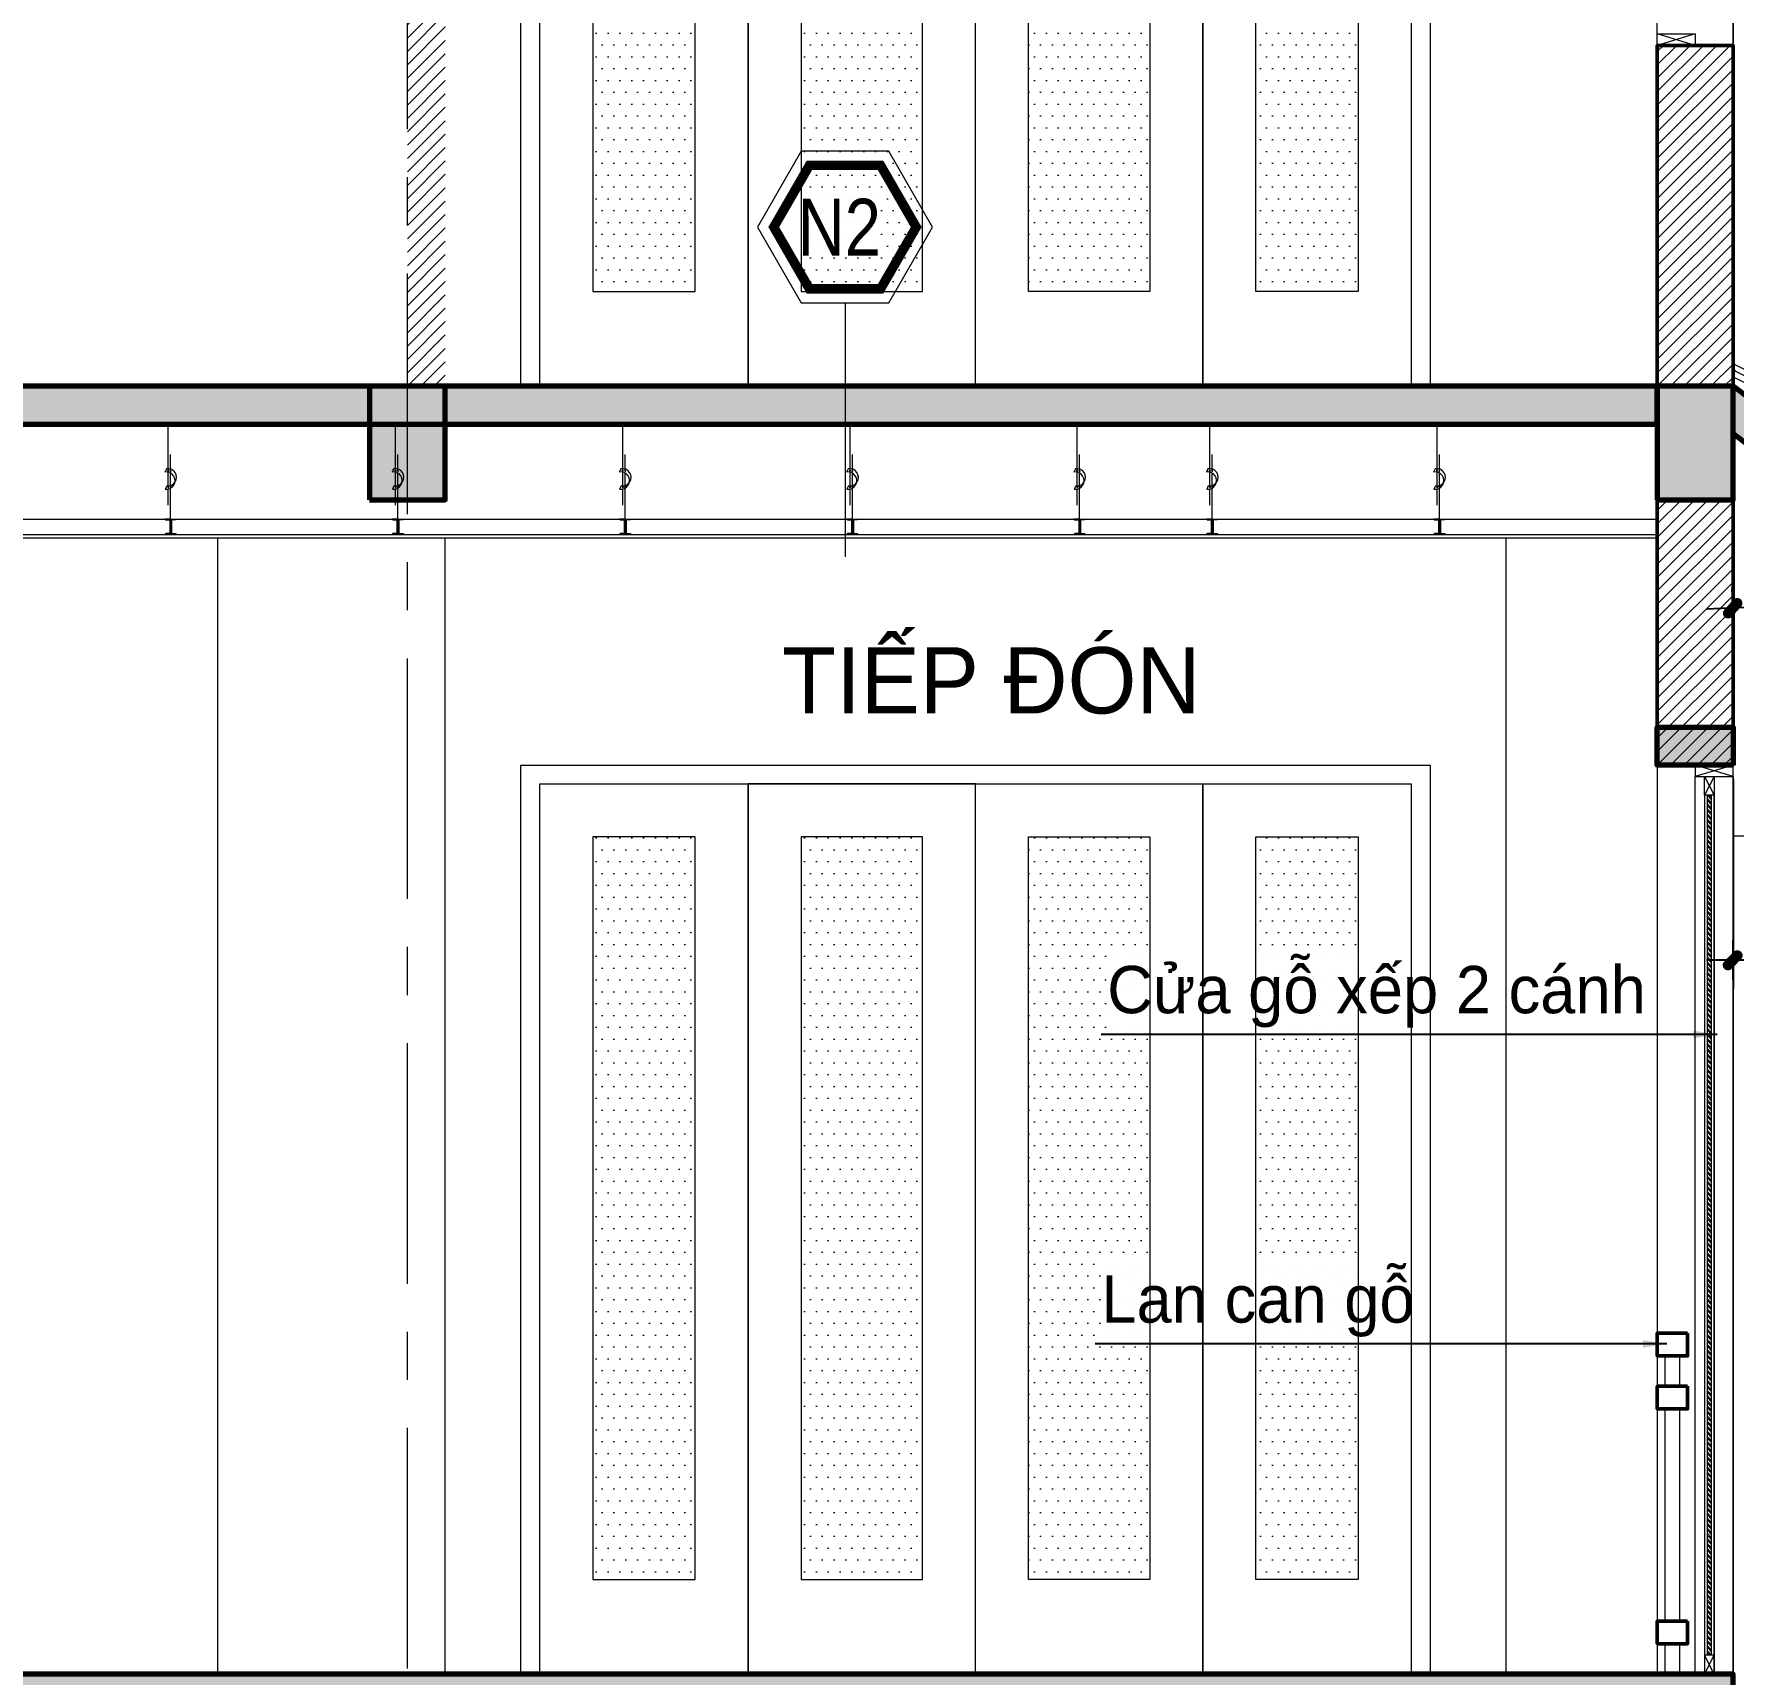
# Model space of a CAD drawing. Header units: inches. Extents: x 88947 to 296847, y 35049 to 161062.
# Drawn here: x 163962 to 168448, y 147108 to 151438 of the extents above; entities that cross this region are included whole.
import ezdxf
from ezdxf.xclip import XClip

# ---------------------------------------------------------------- set-up
doc = ezdxf.new("R2010")
doc.units = ezdxf.units.IN
doc.header["$MEASUREMENT"] = 0
doc.header["$XCLIPFRAME"] = 0
doc.header["$PDMODE"] = 1
doc.linetypes.add('ACAD_ISO03W100', pattern=[30, 12, -18])
doc.linetypes.add('CENTER', pattern=[50.8, 31.75, -6.35, 6.35, -6.35])
for name, color, linetype, lineweight in [('A-Dims', 145, 'Continuous', 25), ('CUA', 42, 'Continuous', 20), ('DIM', 7, 'Continuous', 25), ('HACTH', 8, 'Continuous', 5), ('HATCH', 8, 'Continuous', 5), ('KHUNG 1', 6, 'Continuous', 70), ('KY HIEU', 4, 'Continuous', 25), ('mb$0$CUA', 42, 'Continuous', 20), ('mb$0$HATCH', 69, 'Continuous', 15), ('mb$0$net manh', 251, 'Continuous', 5), ('netthay', 254, 'Continuous', 25), ('THAY', 3, 'Continuous', 18), ('TRUC', 252, 'ACAD_ISO03W100', 13), ('TUONG', 4, 'Continuous', 50)]:
    doc.layers.add(name, color=color, linetype=linetype, lineweight=lineweight)
doc.layers.add('text', color=2, linetype='Continuous')
doc.styles.add('DDCo-B-Helve-condense', font='VHELVCB.TTF')
doc.styles.add('FRANKO', font='VFRANKO.TTF')
doc.styles.add('VNI-HELVE-CONDENSE', font='VNARIAL.TTF', dxfattribs={"width": 0.7})
doc.dimstyles.new('TAS-100', dxfattribs={"dimscale": 50, "dimtxt": 2.5, "dimasz": 0.7, "dimexe": 1.5, "dimexo": 1.5, "dimgap": 0.8, "dimtad": 1, "dimdec": 0, "dimzin": 3, "dimdsep": 46, "dimtxsty": 'VNI-HELVE-CONDENSE', "dimblk": 'TICK', "dimcen": 2.5, "dimclrt": 71, "dimazin": 2, "dimtfac": 0.75, "dimtdec": 0, "dimtix": 1, "dimtmove": 2, "dimatfit": 2, "dimldrblk": 'TICK123', "dimfxl": 1.5, "dimtolj": 1, "dimtzin": 0, "dimarcsym": 0})
doc.dimstyles.new('TL 50', dxfattribs={"dimscale": 50, "dimtxt": 1.25, "dimasz": 0.5, "dimexe": 1, "dimexo": 1, "dimgap": 0.5, "dimtad": 1, "dimdec": 0, "dimzin": 3, "dimdsep": 46, "dimtxsty": 'VNI-HELVE-CONDENSE', "dimblk": 'DOT', "dimcen": 2, "dimclrt": 7, "dimazin": 2, "dimtfac": 0.75, "dimtdec": 0, "dimtix": 1, "dimtmove": 2, "dimatfit": 2, "dimfxl": 1.5, "dimtolj": 1, "dimtzin": 0, "dimarcsym": 0})

# ---------------------------------------------------------------- blocks, each defined once
blk = doc.blocks.new('TICK')
at = {"layer": 'A-Dims', "color": 1}
for p, q in [((0, 1.5), (0, -1.5)), ((-2, 0), (2, 0))]:
    blk.add_line(p, q, dxfattribs=at)
at = {"layer": 'A-Dims', "color": 1, "const_width": 0.788}
blk.add_lwpolyline([(-0.33, -0.35), (0.38, 0.38)], dxfattribs=at)
at = {"layer": 'A-Dims', "color": 1, "const_width": 0.394}
for points in [[(0.24, 0.52, -0.414214), (0.52, 0.52, -1)], [(0.52, 0.52, -0.414214), (0.52, 0.24, -1)], [(-0.47, -0.21, 0.414214), (-0.47, -0.49, 1)], [(-0.47, -0.49, 0.414214), (-0.19, -0.49, 1)]]:
    blk.add_lwpolyline(points, format="xyb", dxfattribs=at)
blk = doc.blocks.new('*D1077')
at = {"layer": 'Defpoints', "color": 0}
for p in [(168447.7, 149545.5), (169197.3, 149545.5), (168447.7, 148992.4)]:
    blk.add_point(p, dxfattribs=at)
at = {"layer": 'DIM', "color": 0, "lineweight": -2}
for p, q in [((168447.7, 149470.5), (168447.7, 148917.4)), ((169197.3, 149470.5), (169197.3, 148917.4)), ((169162.3, 148992.4), (168482.7, 148992.4))]:
    blk.add_line(p, q, dxfattribs=at)
at = {"layer": 'DIM', "color": 0, "lineweight": -2, "xscale": 35, "yscale": 35, "zscale": 35, "rotation": 180}
blk.add_blockref('TICK', (168447.7, 148992.4), dxfattribs=at)
at = {"layer": 'DIM', "color": 0, "lineweight": -2, "xscale": 35, "yscale": 35, "zscale": 35}
blk.add_blockref('TICK', (169197.3, 148992.4), dxfattribs=at)
at = {"layer": 'DIM', "color": 71, "insert": (168822.5, 149096.2), "char_height": 125, "attachment_point": 5, "style": 'VNI-HELVE-CONDENSE'}
blk.add_mtext('\\A1;750', dxfattribs=at)
blk = doc.blocks.new('TICK123')
at = {"layer": 'A-Dims', "color": 1}
blk.add_lwpolyline([(0.05, 0, 0, 0.84, 0), (-2.11, 0, 8.4, 8.4, 0)], format="xyseb", dxfattribs=at)
blk = doc.blocks.new('*D2845')
at = {"layer": 'Defpoints', "color": 0}
for p in [(168447.7, 150382.3), (168447.7, 150207.5), (168587.4, 149943.7), (169137.1, 149862.8), (168447.7, 149707.5)]:
    blk.add_point(p, dxfattribs=at)
at = {"layer": 'DIM', "color": 0, "lineweight": -2}
blk.add_arc((168447.7, 150382.3), 460.3, 274.3574, 318.6426, dxfattribs=at)
at = {"layer": 'DIM', "color": 0, "lineweight": -2, "xscale": 35, "yscale": 35, "zscale": 35}
for p, rotation in [((168815.4, 150105.3), 50.82129289119219), ((168447.7, 149922), 182.1787071088053)]:
    blk.add_blockref('TICK', p, dxfattribs=dict(at, rotation=rotation))
at = {"layer": 'DIM', "color": 71, "insert": (168606.8, 150063.3), "char_height": 125, "attachment_point": 5, "rotation": 26.5, "style": 'VNI-HELVE-CONDENSE'}
blk.add_mtext('\\A1;53°', dxfattribs=at)
blk = doc.blocks.new('A$C63FF6805')
at = {"layer": 'HACTH'}
h = blk.add_hatch(dxfattribs=at)
h.set_pattern_fill('DOTS', color=256, scale=500, style=0)
h.set_pattern_definition([(0, (-2310, -2310), (15.625, 31.25), [0, -31.25])])
h.paths.add_polyline_path([(-2040, -190), (-2310, -190), (-2310, -2150), (-2040, -2150)])
h = blk.add_hatch(dxfattribs=at)
h.set_pattern_fill('DOTS', color=256, scale=500, style=0)
h.set_pattern_definition([(0, (-1760, -2310), (15.625, 31.25), [0, -31.25])])
h.paths.add_polyline_path([(-1440, -190), (-1760, -190), (-1760, -2150), (-1440, -2150)])
h = blk.add_hatch(dxfattribs=at)
h.set_pattern_fill('DOTS', color=256, scale=500, style=0)
h.set_pattern_definition([(180, (-840, -2310), (-15.625, 31.25), [0, -31.25])])
h.paths.add_polyline_path([(-1160, -190), (-840, -190), (-840, -2150), (-1160, -2150)])
h = blk.add_hatch(dxfattribs=at)
h.set_pattern_fill('DOTS', color=256, scale=500, style=0)
h.set_pattern_definition([(180, (-290, -2310), (-15.625, 31.25), [0, -31.25])])
h.paths.add_polyline_path([(-560, -190), (-290, -190), (-290, -2150), (-560, -2150)])
at = {"layer": 'CUA'}
for points in [[(-100, -2400), (-100, 0), (-2500, 0), (-2500, -2400)], [(-1300, -50), (-1900, -50), (-1900, -2400), (-1300, -2400)], [(-1300, -50), (-700, -50), (-700, -2400), (-1300, -2400)], [(-2040, -190), (-2310, -190), (-2310, -2150), (-2040, -2150)], [(-1440, -190), (-1760, -190), (-1760, -2150), (-1440, -2150)], [(-1160, -190), (-840, -190), (-840, -2150), (-1160, -2150)], [(-560, -190), (-290, -190), (-290, -2150), (-560, -2150)]]:
    blk.add_lwpolyline(points, close=True, dxfattribs=at)
for points in [[(-1900, -50), (-2450, -50), (-2450, -2400), (-1900, -2400), (-1900, -50)], [(-700, -50), (-1900, -50)], [(-1900, -2400), (-1900, -50)], [(-700, -2400), (-150, -2400), (-150, -50), (-700, -50), (-700, -2400)], [(-700, -2400), (-700, -50)], [(-1160, -190), (-840, -190)], [(-1900, -2400), (-700, -2400)]]:
    blk.add_lwpolyline(points, dxfattribs=at)
blk = doc.blocks.new('_Dot')
at = {"layer": 'netthay', "color": 0, "lineweight": -2}
blk.add_line((-0.5, 0), (-1, 0), dxfattribs=at)
at = {"layer": 'netthay', "color": 0, "const_width": 0.5}
blk.add_lwpolyline([(-0.25, 0, 1), (0.25, 0, 1)], format="xyb", close=True, dxfattribs=at)
blk = doc.blocks.new('*D3997')
at = {"layer": 'Defpoints', "color": 0}
for p in [(168447.7, 149545.5), (169197.3, 149545.5), (168447.7, 148992.4)]:
    blk.add_point(p, dxfattribs=at)
at = {"layer": 'DIM', "color": 0, "lineweight": -2}
for p, q in [((168447.7, 149470.5), (168447.7, 148917.4)), ((169197.3, 149470.5), (169197.3, 148917.4)), ((169162.3, 148992.4), (168482.7, 148992.4))]:
    blk.add_line(p, q, dxfattribs=at)
at = {"layer": 'DIM', "color": 0, "lineweight": -2, "xscale": 35, "yscale": 35, "zscale": 35, "rotation": 180}
blk.add_blockref('TICK', (168447.7, 148992.4), dxfattribs=at)
at = {"layer": 'DIM', "color": 0, "lineweight": -2, "xscale": 35, "yscale": 35, "zscale": 35}
blk.add_blockref('TICK', (169197.3, 148992.4), dxfattribs=at)
at = {"layer": 'DIM', "color": 71, "insert": (168822.5, 149096.2), "char_height": 125, "attachment_point": 5, "style": 'VNI-HELVE-CONDENSE'}
blk.add_mtext('\\A1;750', dxfattribs=at)
blk = doc.blocks.new('*D4059')
at = {"layer": 'Defpoints', "color": 0}
for p in [(168447.7, 150382.3), (168447.7, 150207.5), (168587.4, 149943.7), (169137.1, 149862.8), (168447.7, 149707.5)]:
    blk.add_point(p, dxfattribs=at)
at = {"layer": 'DIM', "color": 0, "lineweight": -2}
blk.add_arc((168447.7, 150382.3), 460.3, 274.3574, 318.6426, dxfattribs=at)
at = {"layer": 'DIM', "color": 0, "lineweight": -2, "xscale": 35, "yscale": 35, "zscale": 35}
for p, rotation in [((168815.4, 150105.3), 50.82129289119259), ((168447.7, 149922), 182.1787071088049)]:
    blk.add_blockref('TICK', p, dxfattribs=dict(at, rotation=rotation))
at = {"layer": 'DIM', "color": 71, "insert": (168606.8, 150063.3), "char_height": 125, "attachment_point": 5, "rotation": 26.5, "style": 'VNI-HELVE-CONDENSE'}
blk.add_mtext('\\A1;53°', dxfattribs=at)
blk = doc.blocks.new('A$C08A16807')
blk.add_lwpolyline([(-252.4, -112.1, -0.380933), (-216.6, -50), (-20.9, 17.8), (-11.8, 36.8), (-6.9, 38.5, 0.954486), (4.4, 42.5), (9, 44.1, 0.954486), (20.3, 48), (27.3, 50.5, -0.47847), (12.4, 23.6, 0.356765), (-4.1, 7), (-211.6, -64.2, 0.329869), (-244.5, -109.3), (-260.2, -114.9, -0.426494), (-226.9, -37.7), (-11.9, 36.6)], format="xyb")
blk.add_arc((-3.5, 11.8), 12.3, 286.618, 48.1469)
blk = doc.blocks.new('A$C2CB05BCE')
at = {"layer": 'THAY'}
ref = blk.add_blockref('A$C08A16807', (17.1, 24.7), dxfattribs=dict(at, rotation=7.464471018285599))
XClip(ref).set_block_clipping_path([(-51.9696181063, -265.0907269109), (-538.9201218982, -201.2896423794), (-493.0550403646, 148.7674878912), (-6.1045365727, 84.9664033597)])
for p, rotation in [((-167.4, -120.2), 7.464471018285599), ((-351.9, -265.1), 7.464471018285599), ((-535.8, -403.7), 12.90712320794823)]:
    blk.add_blockref('A$C08A16807', p, dxfattribs=dict(at, rotation=rotation))

msp = doc.modelspace()

# ---------------------------------------------------------------- hatches: boundary and pattern name
at = {"layer": 'HACTH'}
h = msp.add_hatch(dxfattribs=at)
h.set_pattern_fill('ANSI31', color=256, scale=200, style=0)
h.set_pattern_definition([(45, (164947.74, 150507.526), (-17.67767, 17.67767), [])])
h.paths.add_polyline_path([(165047.7, 153607.5), (164947.7, 153607.5), (164947.7, 150507.5), (165047.7, 150507.5)])
h = msp.add_hatch(dxfattribs=at)
h.set_pattern_fill('ANSI31', color=256, scale=200, style=0)
h.set_pattern_definition([(45, (168247.74, 150507.526), (-17.6777, 17.6777), [])])
h.paths.add_polyline_path([(168247.7, 150507.5), (168247.7, 151407.5), (168447.7, 151407.5), (168447.7, 150507.5)])
h = msp.add_hatch(dxfattribs=at)
h.set_pattern_fill('ANSI31', color=256, scale=200, style=0)
h.set_pattern_definition([(45, (168247.74, 150507.526), (-17.6777, 17.6777), [])])
h.paths.add_polyline_path([(168247.7, 150507.5), (168247.7, 151407.5), (168447.7, 151407.5), (168447.7, 150507.5)])
h = msp.add_hatch(dxfattribs=at)
h.set_pattern_fill('ANSI31', color=256, scale=200, style=0)
h.set_pattern_definition([(45, (168247.74, 149507.526), (-17.6777, 17.6777), [])])
h.paths.add_polyline_path([(168247.7, 149507.5), (168247.7, 150207.5), (168447.7, 150207.5), (168447.7, 149507.5)])
h = msp.add_hatch(dxfattribs=at)
h.set_pattern_fill('ANSI31', color=256, scale=200, style=0)
h.set_pattern_definition([(45, (168247.74, 149507.526), (-17.6777, 17.6777), [])])
h.paths.add_polyline_path([(168247.7, 149507.5), (168247.7, 150207.5), (168447.7, 150207.5), (168447.7, 149507.5)])
at = {"layer": 'KHUNG 1'}
msp.add_hatch(color=256, dxfattribs=at).paths.add_polyline_path([(168447.7, 150507.5), (169197.3, 149942.7), (169137.1, 149862.8), (168447.7, 150382.3)])
at = {"layer": 'mb$0$HATCH'}
h = msp.add_hatch(dxfattribs=at)
h.set_pattern_fill('ANSI32', color=256, angle=-90, style=0)
h.set_pattern_definition([(315, (168380.241, 148407.526), (6.73519, 6.73519), []), (315, (168380.241, 148403.036), (6.73519, 6.73519), [])])
h.paths.add_polyline_path([(168390.2, 149427.5), (168390.2, 147157.5), (168380.2, 147157.5), (168380.2, 149427.5)])

# ---------------------------------------------------------------- linework, layer by layer
at = {"layer": 'CUA'}
for points in [[(168347.7, 151407.5), (168247.7, 151407.5), (168247.7, 151437.5), (168347.7, 151437.5)], [(168447.7, 149507.5), (168347.7, 149507.5), (168347.7, 149477.5), (168447.7, 149477.5)], [(168372.7, 149477.5), (168397.7, 149477.5), (168397.7, 149427.5), (168372.7, 149427.5)], [(168372.7, 147107.5), (168397.7, 147107.5), (168397.7, 147157.5), (168372.7, 147157.5)]]:
    msp.add_lwpolyline(points, close=True, dxfattribs=at)
at = {"layer": 'HACTH', "color": 252}
msp.add_lwpolyline([(166334.5, 150927.7), (166218.9, 151128), (165987.5, 151128), (165871.8, 150927.7), (165987.5, 150727.3), (166218.9, 150727.3)], close=True, dxfattribs=at)
msp.add_lwpolyline([(166103.2, 150727.3), (166103.2, 150057.5)], dxfattribs=at)
at = {"layer": 'HATCH'}
for p, q in [((164316.5, 150284.3), (164316.5, 150407.5)), ((164916.5, 150284.3), (164916.5, 150407.5)), ((165516.5, 150284.3), (165516.5, 150407.5)), ((166116.5, 150284.3), (166116.5, 150407.5)), ((166716.5, 150284.3), (166716.5, 150407.5)), ((167066.5, 150284.3), (167066.5, 150407.5)), ((167666.5, 150284.3), (167666.5, 150407.5)), ((164322.7, 150283), (164322.7, 150326.9)), ((164922.7, 150283), (164922.7, 150326.9)), ((165522.7, 150283), (165522.7, 150326.9)), ((166122.7, 150283), (166122.7, 150326.9)), ((166722.7, 150283), (166722.7, 150326.9)), ((167072.7, 150283), (167072.7, 150326.9)), ((167672.7, 150283), (167672.7, 150326.9)), ((164311.5, 150289.5), (164307.3, 150280.8)), ((164316.5, 150239.9), (164316.5, 150280.2)), ((164322.7, 150241.4), (164322.7, 150278.5)), ((164911.5, 150289.5), (164907.3, 150280.8)), ((164916.5, 150239.9), (164916.5, 150280.2)), ((164922.7, 150241.4), (164922.7, 150278.5)), ((165511.5, 150289.5), (165507.3, 150280.8)), ((165516.5, 150239.9), (165516.5, 150280.2)), ((165522.7, 150241.4), (165522.7, 150278.5)), ((166111.5, 150289.5), (166107.3, 150280.8)), ((166116.5, 150239.9), (166116.5, 150280.2)), ((166122.7, 150241.4), (166122.7, 150278.5)), ((166711.5, 150289.5), (166707.3, 150280.8)), ((166716.5, 150239.9), (166716.5, 150280.2)), ((166722.7, 150241.4), (166722.7, 150278.5)), ((167061.5, 150289.5), (167057.3, 150280.8)), ((167066.5, 150239.9), (167066.5, 150280.2)), ((167072.7, 150241.4), (167072.7, 150278.5)), ((167661.5, 150289.5), (167657.3, 150280.8)), ((167666.5, 150239.9), (167666.5, 150280.2)), ((167672.7, 150241.4), (167672.7, 150278.5)), ((164312.3, 150244.6), (164308.1, 150236)), ((164316.5, 150193.5), (164316.5, 150236.6)), ((164322.7, 150156.5), (164322.7, 150238.4)), ((164912.3, 150244.6), (164908.1, 150236)), ((164916.5, 150193.5), (164916.5, 150236.6)), ((164922.7, 150156.5), (164922.7, 150238.4)), ((165512.3, 150244.6), (165508.1, 150236)), ((165516.5, 150193.5), (165516.5, 150236.6)), ((165522.7, 150156.5), (165522.7, 150238.4)), ((166112.3, 150244.6), (166108.1, 150236)), ((166116.5, 150193.5), (166116.5, 150236.6)), ((166122.7, 150156.5), (166122.7, 150238.4)), ((166712.3, 150244.6), (166708.1, 150236)), ((166716.5, 150193.5), (166716.5, 150236.6)), ((166722.7, 150156.5), (166722.7, 150238.4)), ((167062.3, 150244.6), (167058.1, 150236)), ((167066.5, 150193.5), (167066.5, 150236.6)), ((167072.7, 150156.5), (167072.7, 150238.4)), ((167662.3, 150244.6), (167658.1, 150236)), ((167666.5, 150193.5), (167666.5, 150236.6)), ((167672.7, 150156.5), (167672.7, 150238.4))]:
    msp.add_line(p, q, dxfattribs=at)
for points in [[(156247.7, 150156.5), (168247.7, 150156.5)], [(156247.7, 150116.5), (168247.7, 150116.5)]]:
    msp.add_lwpolyline(points, dxfattribs=at)
for points in [[(164322.2, 150156.5), (164307.7, 150156.5), (164309.7, 150154.5), (164320.2, 150154.5), (164320.2, 150118.5), (164309.7, 150118.5), (164307.7, 150116.5), (164322.2, 150116.5)], [(164323.2, 150156.5), (164337.7, 150156.5), (164335.7, 150154.5), (164325.2, 150154.5), (164325.2, 150118.5), (164335.7, 150118.5), (164337.7, 150116.5), (164323.2, 150116.5)], [(164922.2, 150156.5), (164907.7, 150156.5), (164909.7, 150154.5), (164920.2, 150154.5), (164920.2, 150118.5), (164909.7, 150118.5), (164907.7, 150116.5), (164922.2, 150116.5)], [(164923.2, 150156.5), (164937.7, 150156.5), (164935.7, 150154.5), (164925.2, 150154.5), (164925.2, 150118.5), (164935.7, 150118.5), (164937.7, 150116.5), (164923.2, 150116.5)], [(165522.2, 150156.5), (165507.7, 150156.5), (165509.7, 150154.5), (165520.2, 150154.5), (165520.2, 150118.5), (165509.7, 150118.5), (165507.7, 150116.5), (165522.2, 150116.5)], [(165523.2, 150156.5), (165537.7, 150156.5), (165535.7, 150154.5), (165525.2, 150154.5), (165525.2, 150118.5), (165535.7, 150118.5), (165537.7, 150116.5), (165523.2, 150116.5)], [(166122.2, 150156.5), (166107.7, 150156.5), (166109.7, 150154.5), (166120.2, 150154.5), (166120.2, 150118.5), (166109.7, 150118.5), (166107.7, 150116.5), (166122.2, 150116.5)], [(166123.2, 150156.5), (166137.7, 150156.5), (166135.7, 150154.5), (166125.2, 150154.5), (166125.2, 150118.5), (166135.7, 150118.5), (166137.7, 150116.5), (166123.2, 150116.5)], [(166722.2, 150156.5), (166707.7, 150156.5), (166709.7, 150154.5), (166720.2, 150154.5), (166720.2, 150118.5), (166709.7, 150118.5), (166707.7, 150116.5), (166722.2, 150116.5)], [(166723.2, 150156.5), (166737.7, 150156.5), (166735.7, 150154.5), (166725.2, 150154.5), (166725.2, 150118.5), (166735.7, 150118.5), (166737.7, 150116.5), (166723.2, 150116.5)], [(167072.2, 150156.5), (167057.7, 150156.5), (167059.7, 150154.5), (167070.2, 150154.5), (167070.2, 150118.5), (167059.7, 150118.5), (167057.7, 150116.5), (167072.2, 150116.5)], [(167073.2, 150156.5), (167087.7, 150156.5), (167085.7, 150154.5), (167075.2, 150154.5), (167075.2, 150118.5), (167085.7, 150118.5), (167087.7, 150116.5), (167073.2, 150116.5)], [(167672.2, 150156.5), (167657.7, 150156.5), (167659.7, 150154.5), (167670.2, 150154.5), (167670.2, 150118.5), (167659.7, 150118.5), (167657.7, 150116.5), (167672.2, 150116.5)], [(167673.2, 150156.5), (167687.7, 150156.5), (167685.7, 150154.5), (167675.2, 150154.5), (167675.2, 150118.5), (167685.7, 150118.5), (167687.7, 150116.5), (167673.2, 150116.5)]]:
    msp.add_lwpolyline(points, close=True, dxfattribs=at)
for centre in [(164311.5, 150258.5), (164315.7, 150267.1), (164911.5, 150258.5), (164915.7, 150267.1), (165511.5, 150258.5), (165515.7, 150267.1), (166111.5, 150258.5), (166115.7, 150267.1), (166711.5, 150258.5), (166715.7, 150267.1), (167061.5, 150258.5), (167065.7, 150267.1), (167661.5, 150258.5), (167665.7, 150267.1)]:
    msp.add_arc(centre, 22.8, 261.3484, 100.7102, dxfattribs=at)
at = {"layer": 'HATCH', "extrusion": (0, 0, -1)}
for centre, start_param, end_param in [((164316.3, 150285.1), 1.570796326805798, 7.853981633985384), ((164322.6, 150283.8), 1.570796326806104, 7.85398163398569), ((164916.3, 150285.1), 1.570796326805798, 7.853981633985384), ((164922.6, 150283.8), 1.570796326806104, 7.85398163398569), ((165516.3, 150285.1), 1.570796326805798, 7.853981633985384), ((165522.6, 150283.8), 1.570796326806104, 7.85398163398569), ((166116.3, 150285.1), 1.570796326805798, 7.853981633985384), ((166122.6, 150283.8), 1.570796326806104, 7.85398163398569), ((166716.3, 150285.1), 1.570796326805798, 7.853981633985384), ((166722.6, 150283.8), 1.570796326806104, 7.85398163398569), ((167066.3, 150285.1), 1.570796326805798, 7.853981633985384), ((167072.6, 150283.8), 1.570796326806104, 7.85398163398569), ((167666.3, 150285.1), 1.570796326805798, 7.853981633985384), ((167672.6, 150283.8), 1.570796326806104, 7.85398163398569)]:
    msp.add_ellipse(centre, major_axis=(-1.5, 0.61), ratio=0.439393, start_param=start_param, end_param=end_param, dxfattribs=at)
for centre in [(164316.8, 150240.7), (164322.6, 150242), (164916.8, 150240.7), (164922.6, 150242), (165516.8, 150240.7), (165522.6, 150242), (166116.8, 150240.7), (166122.6, 150242), (166716.8, 150240.7), (166722.6, 150242), (167066.8, 150240.7), (167072.6, 150242), (167666.8, 150240.7), (167672.6, 150242)]:
    msp.add_ellipse(centre, major_axis=(1.54, 0.67), ratio=0.366384, dxfattribs=at)
at = {"layer": 'KHUNG 1'}
for points in [[(156247.7, 150407.5), (168247.7, 150407.5), (168247.7, 150507.5), (156247.7, 150507.5)], [(164847.7, 150207.5), (165047.7, 150207.5), (165047.7, 150507.5), (164847.7, 150507.5)], [(168247.7, 150207.5), (168447.7, 150207.5), (168447.7, 150507.5), (168247.7, 150507.5)], [(168447.7, 149507.5), (168247.7, 149507.5), (168247.7, 149607.5), (168447.7, 149607.5)], [(156047.7, 147007.5), (168447.7, 147007.5), (168447.7, 147107.5), (156047.7, 147107.5)]]:
    msp.add_lwpolyline(points, close=True, dxfattribs=at)
msp.add_lwpolyline([(168447.7, 150507.5), (169197.3, 149942.7), (169137.1, 149862.8), (168447.7, 150382.3), (168447.7, 150507.5)], dxfattribs=at)
for points in [[(156247.7, 150507.5), (168247.7, 150507.5), (156247.7, 150407.5), (168247.7, 150407.5)], [(164847.7, 150507.5), (165047.7, 150507.5), (164847.7, 150207.5), (165047.7, 150207.5)], [(168247.7, 150507.5), (168447.7, 150507.5), (168247.7, 150207.5), (168447.7, 150207.5)], [(168447.7, 149607.5), (168247.7, 149607.5), (168447.7, 149507.5), (168247.7, 149507.5)], [(156047.7, 147107.5), (168447.7, 147107.5), (156047.7, 147007.5), (168447.7, 147007.5)]]:
    msp.add_solid(points, dxfattribs=at)
at = {"layer": 'KY HIEU', "const_width": 25}
msp.add_lwpolyline([(166291.2, 150927.7), (166197.2, 151090.5), (166009.1, 151090.5), (165915.1, 150927.7), (166009.1, 150764.8), (166197.2, 150764.8)], close=True, dxfattribs=at)
at = {"layer": 'mb$0$CUA'}
for points in [[(168447.7, 152907.5), (168447.7, 151407.5), (168247.7, 151407.5), (168247.7, 152907.5)], [(168447.7, 147107.5), (168347.7, 147107.5), (168347.7, 149477.5), (168447.7, 149477.5)], [(168397.7, 147107.5), (168347.7, 147107.5), (168347.7, 149477.5), (168397.7, 149477.5)], [(168372.7, 147107.5), (168397.7, 147107.5), (168397.7, 149427.5), (168372.7, 149427.5)], [(168390.2, 149427.5), (168390.2, 147157.5), (168380.2, 147157.5), (168380.2, 149427.5)]]:
    msp.add_lwpolyline(points, close=True, dxfattribs=at)
at = {"layer": 'mb$0$net manh'}
for points in [[(168347.7, 151407.5), (168247.7, 151437.5)], [(168347.7, 151437.5), (168247.7, 151407.5)], [(168447.7, 149507.5), (168347.7, 149477.5)], [(168447.7, 149477.5), (168347.7, 149507.5)], [(168397.7, 149477.5), (168372.7, 149427.5)], [(168372.7, 149477.5), (168397.7, 149427.5)], [(168397.7, 147107.5), (168372.7, 147157.5)], [(168372.7, 147107.5), (168397.7, 147157.5)]]:
    msp.add_lwpolyline(points, dxfattribs=at)
at = {"layer": 'THAY'}
for points in [[(156247.7, 150107.5), (168247.7, 150107.5)], [(164447.7, 147107.5), (164447.7, 150107.5)], [(165047.7, 147107.5), (165047.7, 150107.5)], [(167847.7, 150107.5), (167847.7, 147107.5)]]:
    msp.add_lwpolyline(points, dxfattribs=at)
msp.add_lwpolyline([(168447.7, 149320.2), (168447.7, 149320.2), (168597.7, 149320.2), (168597.7, 149458.7, -0.414214), (168797.7, 149658.7)], format="xyb", dxfattribs=at)
for points in [[(168447.7, 149507.5), (168247.7, 149507.5), (168247.7, 147107.5), (168447.7, 147107.5)], [(168307.7, 147947.5), (168267.7, 147947.5), (168267.7, 147867.5), (168307.7, 147867.5)], [(168307.7, 147807.5), (168267.7, 147807.5), (168267.7, 147247.5), (168307.7, 147247.5)], [(168307.7, 147187.5), (168267.7, 147187.5), (168267.7, 147107.5), (168307.7, 147107.5)]]:
    msp.add_lwpolyline(points, close=True, dxfattribs=at)
at = {"layer": 'TRUC', "linetype": 'CENTER', "ltscale": 20}
for points in [[(164947.7, 146106.1), (164947.7, 157290.9)], [(168447.7, 146106.1), (168447.7, 157290.9)], [(168447.7, 146106.1), (168447.7, 157290.9)], [(172264.6, 150507.5), (152673.2, 150507.5)]]:
    msp.add_lwpolyline(points, dxfattribs=at)
at = {"layer": 'TUONG'}
for points in [[(168247.7, 150507.5), (168247.7, 151407.5), (168447.7, 151407.5), (168447.7, 150507.5)], [(168247.7, 149507.5), (168247.7, 150207.5), (168447.7, 150207.5), (168447.7, 149507.5)], [(168327.7, 148007.5), (168247.7, 148007.5), (168247.7, 147947.5), (168327.7, 147947.5)], [(168327.7, 147867.5), (168247.7, 147867.5), (168247.7, 147807.5), (168327.7, 147807.5)], [(168327.7, 147247.5), (168247.7, 147247.5), (168247.7, 147187.5), (168327.7, 147187.5)]]:
    msp.add_lwpolyline(points, close=True, dxfattribs=at)

# ---------------------------------------------------------------- block references
at = {"layer": 'DIM'}
ref = msp.add_blockref('A$C63FF6805', (165147.7, 152907.5), dxfattribs=dict(at, xscale=-1))
XClip(ref).set_block_clipping_path([(-2922.1153745272, -2400.0000000192), (100.0000000274, 271.4197645176)])
ref = msp.add_blockref('A$C63FF6805', (165147.7, 152907.5), dxfattribs=dict(at, xscale=-1))
XClip(ref).set_block_clipping_path([(-2922.1153745272, -2400.0000000192), (100.0000000274, 271.4197645176)])
ref = msp.add_blockref('A$C63FF6805', (165147.7, 149507.5), dxfattribs=dict(at, xscale=-1))
XClip(ref).set_block_clipping_path([(-2922.1153745272, -2400.0000000192), (100.0000000274, 271.4197645176)])
ref = msp.add_blockref('A$C63FF6805', (165147.7, 149507.5), dxfattribs=dict(at, xscale=-1))
XClip(ref).set_block_clipping_path([(-2922.1153745272, -2400.0000000192), (100.0000000274, 271.4197645176)])
at = {"layer": 'HACTH', "xscale": -1}
msp.add_blockref('A$C2CB05BCE', (168447.7, 150507.5), dxfattribs=at)

# ---------------------------------------------------------------- texts
at = {"layer": 'KY HIEU', "style": 'DDCo-B-Helve-condense'}
msp.add_text('N2', height=150, dxfattribs=at).set_placement((165978.5, 150852.4))
at = {"layer": 'text', "style": 'FRANKO'}
for s, height, p in [('TIEÁP ÑOÙN', 175, (165936.6, 149643.6)), ('Cöûa goã xeáp 2 caùnh', 125, (166795.5, 148852.1)), ('Lan can goã', 125, (166780, 148035.3))]:
    msp.add_text(s, height=height, dxfattribs=at).set_placement(p)

# ---------------------------------------------------------------- dimensions: what is measured, and where the dimension line sits
at = {"layer": 'DIM'}
for picture in ['*D2845', '*D4059']:
    dim = msp.add_angular_dim_2l(base=(168587.4, 149943.7), line1=((168447.7, 150207.5), (168447.7, 149707.5)), line2=((169137.1, 149862.8), (168447.7, 150382.3)), dimstyle='TAS-100', dxfattribs=at)
    dim.commit()
    dim.dimension.update_dxf_attribs({"geometry": picture, "text_midpoint": (168606.8, 150063.3)})
for picture in ['*D1077', '*D3997']:
    dim = msp.add_linear_dim(base=(168447.7, 148992.4), p1=(169197.3, 149545.5), p2=(168447.7, 149545.5), angle=180, dimstyle='TAS-100', dxfattribs=at)
    dim.commit()
    dim.dimension.update_dxf_attribs({"geometry": picture, "text_midpoint": (168822.5, 149096.2)})

# ---------------------------------------------------------------- leaders
at = {"layer": 'HACTH'}
for points in [[(168405.8, 148795.9), (166779.5, 148795.9)], [(168272.7, 147979.1), (166764, 147979.1)]]:
    msp.add_leader(points, dimstyle='TL 50', override={"dimasz": 1.25, "dimgap": 0.5, "dimtad": 0}, dxfattribs=at)

doc.saveas('drawing.dxf')
